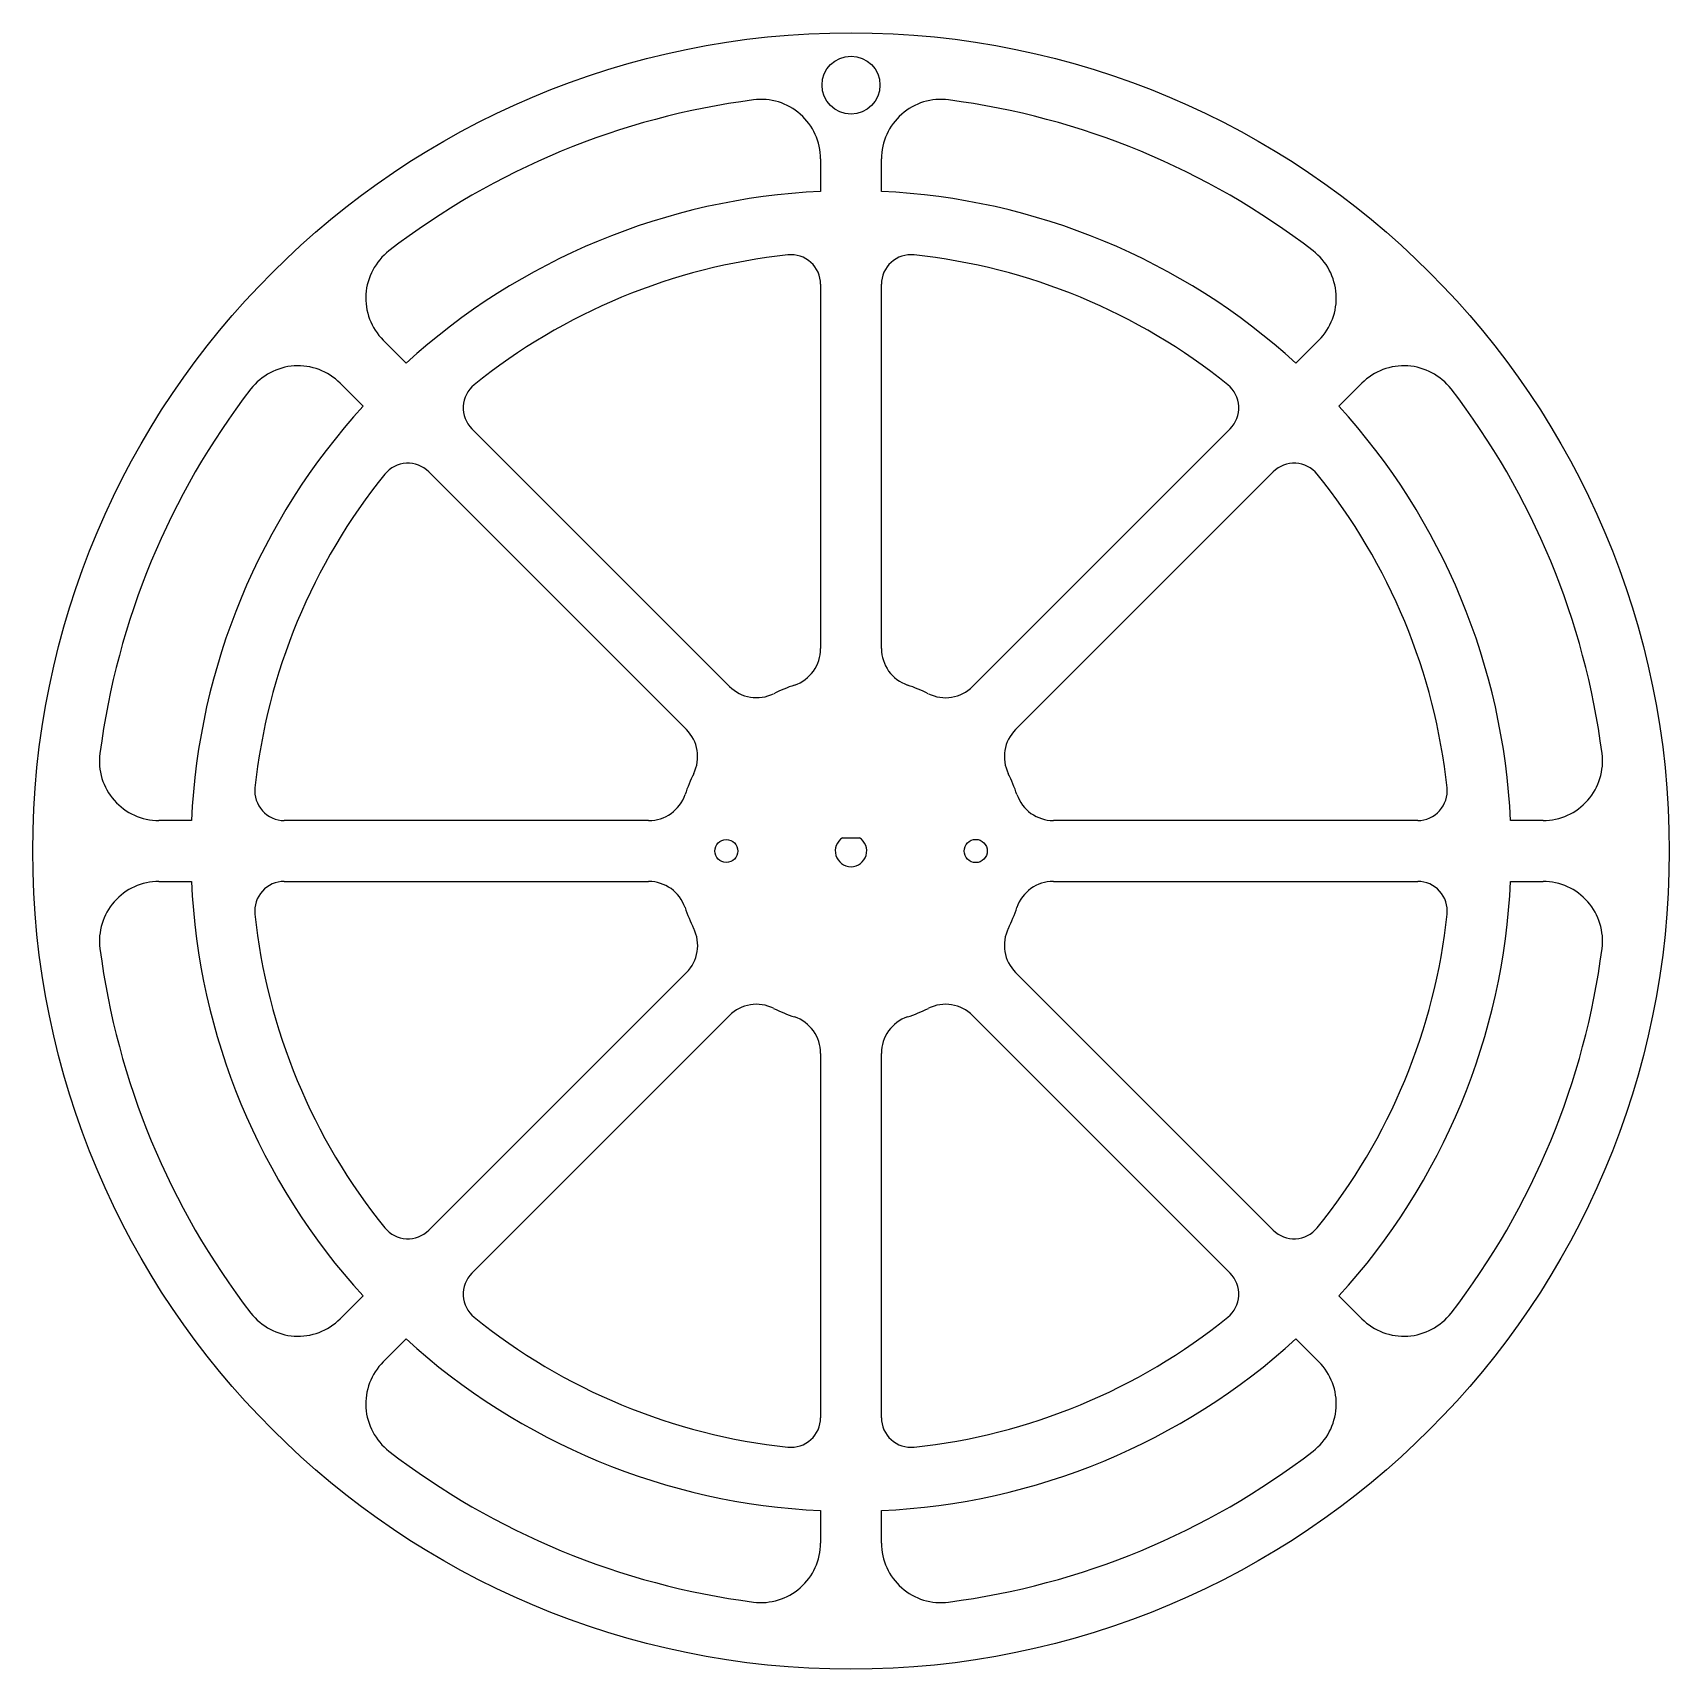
# Model space of a CAD drawing. Header units: millimetres. Extents: x -136 to 136, y -136 to 136.
import ezdxf

# ---------------------------------------------------------------- set-up
doc = ezdxf.new("R2010")
doc.units = ezdxf.units.MM
doc.layers.add('CUTOUTS', color=1, linetype='CONTINUOUS')
doc.layers.add('PERIMETER', color=5, linetype='CONTINUOUS')

msp = doc.modelspace()

# ---------------------------------------------------------------- linework, layer by layer
at = {"layer": 'CUTOUTS'}
for p, q in [((-5.08, 115.37), (-5.08, 109.96)), ((5.07, 109.96), (5.07, 115.37)), ((-5.08, 94.47), (-5.08, 33.74)), ((5.07, 33.74), (5.07, 94.47)), ((-74.16, 81.34), (-77.99, 85.16)), ((77.99, 85.16), (74.16, 81.34)), ((-85.16, 77.99), (-81.34, 74.16)), ((81.34, 74.16), (85.16, 77.99)), ((-20.27, 27.45), (-63.21, 70.39)), ((63.21, 70.39), (20.27, 27.45)), ((-70.39, 63.21), (-27.45, 20.27)), ((27.45, 20.27), (70.39, 63.21)), ((-109.96, 5.07), (-115.37, 5.07)), ((-33.74, 5.07), (-94.47, 5.07)), ((94.47, 5.07), (33.74, 5.07)), ((115.37, 5.07), (109.96, 5.07)), ((-1.39, 2.22), (1.39, 2.22)), ((-115.37, -5.08), (-109.96, -5.08)), ((-94.47, -5.08), (-33.74, -5.08)), ((33.74, -5.08), (94.47, -5.08)), ((109.96, -5.08), (115.37, -5.08)), ((-27.45, -20.27), (-70.39, -63.21)), ((70.39, -63.21), (27.45, -20.27)), ((-63.21, -70.39), (-20.27, -27.45)), ((20.27, -27.45), (63.21, -70.39)), ((-5.08, -33.74), (-5.08, -94.47)), ((5.07, -94.47), (5.07, -33.74)), ((-81.34, -74.16), (-85.16, -77.99)), ((85.16, -77.99), (81.34, -74.16)), ((-77.99, -85.16), (-74.16, -81.34)), ((74.16, -81.34), (77.99, -85.16)), ((-5.08, -109.96), (-5.08, -115.37)), ((5.07, -115.37), (5.07, -109.96))]:
    msp.add_line(p, q, dxfattribs=at)
for centre, radius in [((0, 127.69), 4.83), ((-20.79, 0), 1.92), ((20.79, 0), 1.93)]:
    msp.add_circle(centre, radius, dxfattribs=at)
for centre, radius, start, end in [((0, 0), 126.26, 97.4081, 127.5919), ((-15, 115.37), 9.93, 0, 97.4081), ((15, 115.37), 9.93, 82.5919, 180), ((0, 0), 126.26, 52.4081, 82.5919), ((0, 0), 110.07, 92.6426, 132.3574), ((0, 0), 110.07, 47.6426, 87.3574), ((-70.97, 92.18), 9.92, 127.5919, 225), ((0, 0), 99.92, 96.0423, 128.9577), ((-10, 94.47), 4.93, 0, 96.0423), ((10, 94.47), 4.93, 83.9577, 180), ((0, 0), 99.92, 51.0423, 83.9577), ((70.97, 92.18), 9.93, -45, 52.4081), ((-92.18, 70.97), 9.92, 45, 142.4081), ((92.18, 70.97), 9.92, 37.5919, 135), ((0, 0), 126.26, 142.4081, 172.5919), ((-59.73, 73.87), 4.93, 128.9577, 225), ((59.73, 73.87), 4.93, -45, 51.0423), ((0, 0), 126.26, 7.4081, 37.5919), ((0, 0), 110.07, 137.6426, 177.3574), ((0, 0), 110.07, 2.6426, 42.3574), ((0, 0), 99.92, 141.0423, 173.9577), ((-73.87, 59.73), 4.92, 45, 141.0423), ((73.87, 59.73), 4.93, 38.9577, 135), ((0, 0), 99.92, 6.0423, 38.9577), ((-11.5, 33.74), 6.43, -71.1809, 0), ((11.5, 33.74), 6.42, 180, 251.1809), ((-15.73, 31.99), 6.42, 225, 296.1809), ((0, 0), 29.22, 108.8191, 116.1809), ((0, 0), 29.22, 63.8191, 71.1809), ((15.73, 31.99), 6.43, 243.8191, 315), ((-31.99, 15.73), 6.42, -26.1809, 45), ((31.99, 15.73), 6.42, 135, 206.1809), ((-115.37, 15), 9.93, 172.5919, 270), ((115.37, 15), 9.92, -90, 7.4081), ((0, 0), 29.22, 153.8191, 161.1809), ((0, 0), 29.22, 18.8191, 26.1809), ((-94.47, 10), 4.92, 173.9577, 270), ((-33.74, 11.5), 6.43, 270, 341.1809), ((33.74, 11.5), 6.42, 198.8191, 270), ((94.47, 10), 4.92, -90, 6.0423), ((0, 0), 2.62, -237.9536, 57.9536), ((-115.37, -15), 9.92, 90, 187.4081), ((0, 0), 110.08, 182.6426, 222.3574), ((-94.47, -10), 4.93, 90, 186.0423), ((-33.74, -11.5), 6.42, 18.8191, 90), ((33.74, -11.5), 6.43, 90, 161.1809), ((0, 0), 110.08, 317.6426, 357.3574), ((94.47, -10), 4.93, -6.0423, 90), ((115.37, -15), 9.92, -7.4081, 90), ((0, 0), 99.93, 186.0423, 218.9577), ((0, 0), 29.23, 198.8191, 206.1809), ((0, 0), 29.23, 333.8191, 341.1809), ((0, 0), 99.93, 321.0423, 353.9577), ((-31.99, -15.73), 6.43, -45, 26.1809), ((31.99, -15.73), 6.42, 153.8191, 225), ((0, 0), 126.26, 187.4081, 217.5919), ((0, 0), 126.26, 322.4081, 352.5919), ((-15.73, -31.99), 6.43, 63.8191, 135), ((0, 0), 29.23, 243.8191, 251.1809), ((0, 0), 29.23, 288.8191, 296.1809), ((15.73, -31.99), 6.43, 45, 116.1809), ((-11.5, -33.74), 6.43, 0, 71.1809), ((11.5, -33.74), 6.43, 108.8191, 180), ((-73.87, -59.73), 4.92, 218.9577, 315), ((73.87, -59.73), 4.92, 225, 321.0423), ((-59.73, -73.87), 4.93, 135, 231.0423), ((59.73, -73.87), 4.93, -51.0423, 45), ((-92.18, -70.97), 9.92, 217.5919, 315), ((0, 0), 99.93, 231.0423, 263.9577), ((0, 0), 99.93, 276.0423, 308.9577), ((92.18, -70.97), 9.92, 225, 322.4081), ((0, 0), 110.08, 227.6426, 267.3574), ((0, 0), 110.08, 272.6426, 312.3574), ((-70.97, -92.18), 9.92, 135, 232.4081), ((70.97, -92.18), 9.93, -52.4081, 45), ((-10, -94.47), 4.93, -96.0423, 0), ((10, -94.47), 4.93, 180, 276.0423), ((0, 0), 126.26, 232.4081, 262.5919), ((0, 0), 126.26, 277.4081, 307.5919), ((-15, -115.37), 9.92, -97.4081, 0), ((15, -115.37), 9.93, 180, 277.4081)]:
    msp.add_arc(centre, radius, start, end, dxfattribs=at)
at = {"layer": 'PERIMETER'}
msp.add_circle((0, 0), 136.41, dxfattribs=at)

doc.saveas('drawing.dxf')
